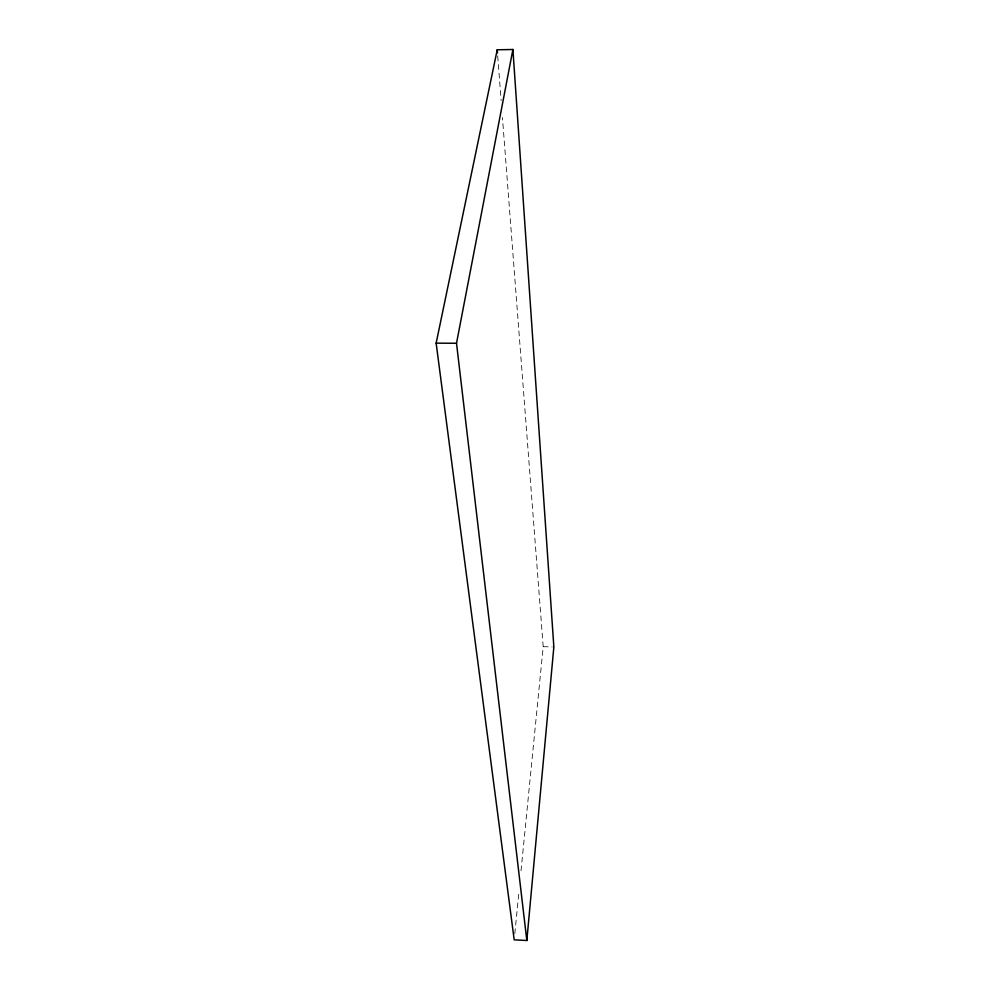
<?xml version="1.0" encoding="UTF-8"?>
<svg xmlns="http://www.w3.org/2000/svg" width="990" height="990" viewBox="0 0 990 990"><rect width="100%" height="100%" fill="white"/><g stroke="black" fill="none" stroke-linecap="round" stroke-linejoin="round"><path stroke-width="0.74" stroke-dasharray="4.95 3.71" d="M514.8 933.706L518.896 892.262M521.025 870.767L543.201 646.668L502.437 117.476M543.201 646.668L552.333 646.928M497.698 55.947L501.138 100.559"/><path stroke-width="1.49" d="M526.829 940.5L553.856 646.965L512.907 49.5L497.228 49.785L436.144 343.159L514.194 939.844L526.829 940.5L456.514 343.258L512.907 49.5M436.144 343.159L456.514 343.258M497.228 49.785L497.463 52.866"/></g></svg>
